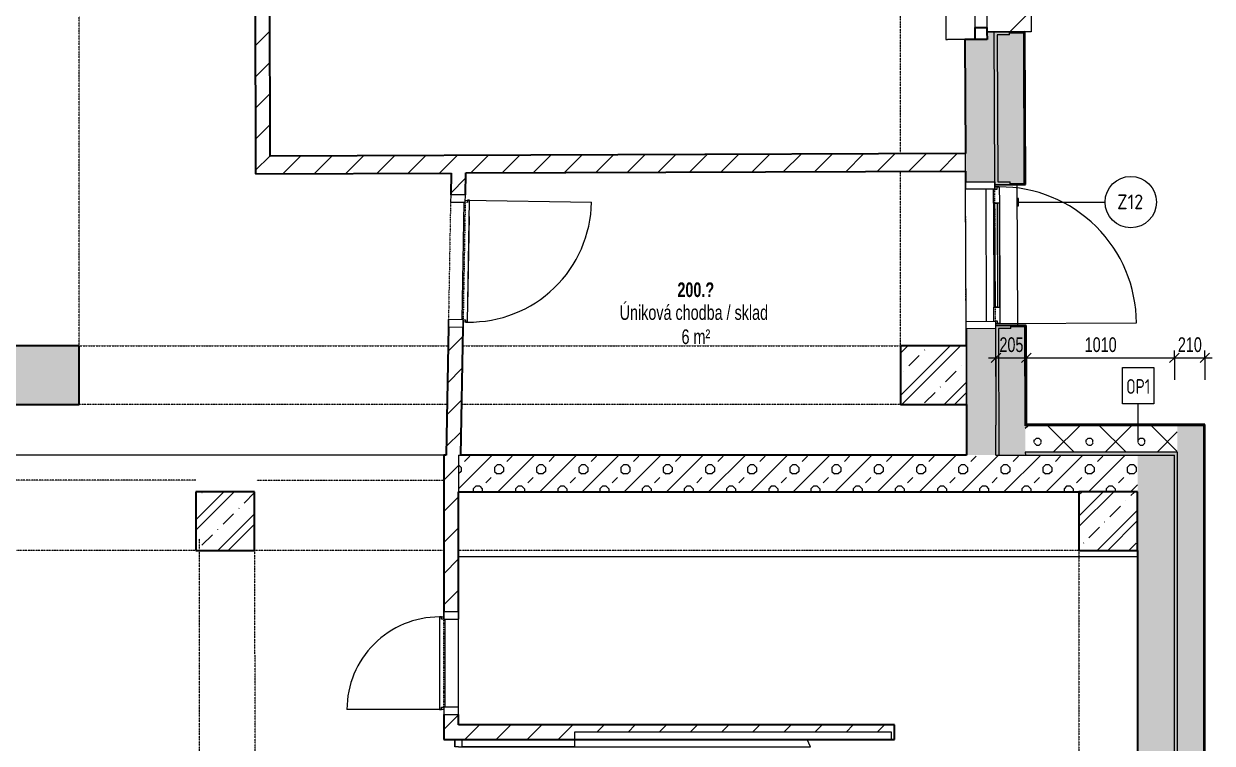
# Model space of a CAD drawing. Header units: millimetres. Extents: x 48671 to 278361, y -45352 to 20466.
# Drawn here: x 88553 to 96648, y -19200 to -14301 of the extents above; entities that cross this region are included whole.
import ezdxf

# ---------------------------------------------------------------- set-up
doc = ezdxf.new("R2010")
doc.units = ezdxf.units.MM
doc.linetypes.add('Dash dot dot', pattern=[5, 2, -1, 0, -1, 0, -1])
doc.linetypes.add('Čerchovaná se dvěma tečkami', pattern=[2.59, 1, -0.53, 0, -0.53, 0, -0.53])
for name, color, linetype, lineweight in [('A-ANNO-DIMS', 211, 'Continuous', 9), ('A-ANNO-DIMS-50', 211, 'Continuous', 9), ('A-AREA-IDEN', 2, 'Continuous', 9), ('A-DETL', 90, 'Continuous', 13), ('A-DOOR', 31, 'Continuous', 13), ('A-DOOR-FRAM', 31, 'Continuous', 25), ('A-FLOR', 192, 'Continuous', 13), ('A-FLOR-HRAL', 11, 'Continuous', 13), ('A-GENM', 13, 'Continuous', 13), ('A-GENM-IDEN', 13, 'Continuous', 9), ('A-GLAZ', 151, 'Continuous', 13), ('A-WALL', 113, 'Continuous', 13), ('A-WALL-IDEN', 211, 'Continuous', 9), ('A-WALL-PATT', 111, 'Continuous', 35), ('Q-SPCQ', 91, 'Continuous', 13), ('S-COLS', 52, 'Continuous', 13)]:
    doc.layers.add(name, color=color, linetype=linetype, lineweight=lineweight)
doc.styles.add('Arial_1', font='arial.ttf', dxfattribs={"width": 0.7, "height": 100})
doc.styles.add('Arial_B', font='arialbd.ttf', dxfattribs={"width": 0.7, "height": 100})
doc.styles.add('ISOCPEUR', font='isocpeur.ttf', dxfattribs={"width": 0.75, "height": 100})
doc.styles.add('ISOCPEUR_1', font='isocpeur.ttf', dxfattribs={"width": 0.9, "height": 100})
doc.dimstyles.new('Vnitřní_-_průhledné', dxfattribs={"dimscale": 304.8, "dimtxt": 102.02594, "dimasz": 0.213255, "dimexe": 0.164042, "dimexo": 0.0625, "dimgap": 0.032808, "dimtad": 1, "dimdec": 0, "dimrnd": 5, "dimzin": 0, "dimdsep": 46, "dimtxsty": 'Arial_1', "dimblk1": 'OBLIQUE', "dimblk2": 'OBLIQUE', "dimsah": 1, "dimcen": 0.09, "dimdle": 0.164042, "dimazin": 0, "dimtfac": 1, "dimtdec": 4, "dimtix": 1, "dimtmove": 0, "dimatfit": 3, "dimfxl": 0.492126, "dimfxlon": 1, "dimtvp": 1, "dimtolj": 1, "dimtzin": 0, "dimarcsym": 2})
pattern_1 = [(45, (0, 0), (-106.06602, 106.06602), [])]
pattern_2 = [(45, (0, 0), (-179.6051, 179.6051), []), (45, (71.84, 0), (-179.6051, 179.6051), []), (45, (215.53, 0), (-107.7631, 251.4472), [101.6, -50.8, 1.676, -49.124])]
pattern_3 = [(45, (0, 0), (0.0007, 353.5527), []), (315, (0, 0), (353.5527, -0.0007), []), (270, (153.68, 9.56), (176.771, -176.771), [19.139, -334.416]), (270, (199.87, 9.56), (176.771, -176.771), [19.139, -334.416]), (0, (166.57, 23.1), (176.771, 176.771), [19.139, -334.416]), (0, (166.57, -23.1), (176.771, 176.771), [19.139, -334.416]), (45, (153.68, 9.56), (0.0007, 353.5527), [19.139, -230.861]), (45, (186.35, -23.1), (0.0007, 353.5527), [19.139, -230.861]), (315, (186.35, 23.1), (353.5527, -0.0007), [19.139, -230.861]), (315, (153.68, -9.56), (353.5527, -0.0007), [19.139, -230.861])]

# ---------------------------------------------------------------- blocks, each defined once
blk = doc.blocks.new('Betonový pravoúhlý sloup - 400 x 480mm-2012646-1NP_NÁVRH B')
at = {"layer": 'S-COLS'}
blk.add_hatch(color=256, dxfattribs=at).paths.add_polyline_path([(-200, -240), (200, -240), (200, 240), (-200, 240)])
at = {"layer": 'S-COLS', "lineweight": 35}
for p, q in [((200, 240), (-200, 240)), ((-200, 240), (-200, -240)), ((200, -240), (200, 240)), ((-200, -240), (200, -240))]:
    blk.add_line(p, q, dxfattribs=at)
blk = doc.blocks.new('OKNO_2k_ - OKNO_2k_2000 x 1500-1963758-1NP_NÁVRH B')
at = {"layer": 'A-GLAZ', "lineweight": 35}
for p, q in [((-1000, 30), (-920, 30)), ((-920, 30), (-920, -50)), ((-40, 30), (40, 30)), ((-40, -50), (-40, 30)), ((40, 30), (40, -50)), ((920, 30), (1000, 30)), ((920, -50), (920, 30)), ((-920, -50), (-950, -50)), ((40, -50), (-40, -50)), ((950, -50), (920, -50))]:
    blk.add_line(p, q, dxfattribs=at)
at = {"layer": 'A-GLAZ'}
for p, q in [((-920, 30), (-40, 30)), ((40, 30), (920, 30)), ((-40, -50), (-920, -50)), ((920, -50), (40, -50))]:
    blk.add_line(p, q, dxfattribs=at)
blk = doc.blocks.new('DVERE_1k_oblozka - DD03_01 900x1970_venek-1775754-1NP_NÁVRH B')
at = {"layer": 'A-DOOR'}
for p, q in [((-500, 102.9), (-450, 102.9)), ((-500, -97.1), (-500, 102.9)), ((-450, 102.9), (-450, -97.1)), ((450, 102.9), (500, 102.9)), ((450, -97.1), (450, 102.9)), ((500, 102.9), (500, -97.1)), ((-450, -97.1), (-500, -97.1)), ((-465, -97.1), (-465, -1057.1)), ((355, -87.1), (-355, -87.1)), ((-355, -127.1), (355, -127.1)), ((355, -127.1), (-355, -127.1)), ((500, -97.1), (450, -97.1)), ((465, -127.1), (465, -97.1))]:
    blk.add_line(p, q, dxfattribs=at)
at = {"layer": 'A-DOOR', "linetype": 'Čerchovaná se dvěma tečkami'}
for p, q in [((-450, 102.9), (450, 102.9)), ((-450, -97.1), (450, -97.1))]:
    blk.add_line(p, q, dxfattribs=at)
at = {"layer": 'A-DOOR', "lineweight": 25}
for p, q in [((-465, -127.1), (-465, -112.1)), ((-465, -112.1), (-450, -112.1)), ((-355, -127.1), (-465, -127.1)), ((-450, -87.1), (-355, -87.1)), ((-450, -112.1), (-450, -97.1)), ((-355, -87.1), (-355, -127.1)), ((-355, -97.1), (355, -97.1)), ((-355, -112.1), (-355, -97.1)), ((355, -112.1), (-355, -112.1)), ((355, -87.1), (450, -87.1)), ((355, -127.1), (355, -87.1)), ((355, -97.1), (355, -112.1)), ((465, -127.1), (355, -127.1)), ((450, -97.1), (450, -112.1)), ((450, -112.1), (465, -112.1)), ((465, -112.1), (465, -127.1))]:
    blk.add_line(p, q, dxfattribs=at)
at = {"layer": 'A-DOOR'}
blk.add_arc((-465, -127.1), 930, 270, 0, dxfattribs=at)
at = {"layer": 'A-DOOR-FRAM'}
for p, q in [((-500, 102.9), (-450, 102.9)), ((-450, 102.9), (-450, -97.1)), ((450, -97.1), (450, 102.9)), ((500, 102.9), (450, 102.9)), ((-450, -97.1), (-500, -97.1)), ((450, -97.1), (500, -97.1))]:
    blk.add_line(p, q, dxfattribs=at)
blk = doc.blocks.new('parapet s nosem_vnitní - parapet s nosem_vnitní-1280325-1NP_NÁVRH B')
at = {"layer": 'A-GENM'}
for p, q in [((1000, 200), (-1000, 200)), ((-1000, 200), (-1000, 190)), ((-1000, 70), (-1000, 190)), ((1000, 190), (1000, 200)), ((1000, 190), (1000, 70))]:
    blk.add_line(p, q, dxfattribs=at)
blk = doc.blocks.new('parapet_ext - parapet_ext-V69-1NP_NÁVRH B')
at = {"layer": 'Q-SPCQ'}
h = blk.add_hatch(dxfattribs=at)
h.set_pattern_fill('FP_119', color=11, style=0, pattern_type=2)
h.set_pattern_definition([(314.774, (13781.54, 95056.13), (177.4726, 176.07804), [])])
h.paths.add_polyline_path([(-950, 0), (-950, -300), (950, -300), (950, 0), (-949.8, 0)])
at = {"layer": 'Q-SPCQ', "color": 21, "lineweight": 25}
for p, q in [((-950, -300), (-950, -258)), ((950, -300), (-950, -300)), ((950, -258), (950, -300))]:
    blk.add_line(p, q, dxfattribs=at)
blk = doc.blocks.new('DVERE_1k_oblozka - DD03_01_600x1970_koupelna-1549509-1NP_NÁVRH B')
at = {"layer": 'A-DOOR'}
for p, q in [((-315, 47.1), (-315, 707.1)), ((-300, 47.1), (-350, 47.1)), ((-350, 47.1), (-350, -52.9)), ((-300, -52.9), (-300, 47.1)), ((205, 77.1), (-205, 77.1)), ((350, 47.1), (300, 47.1)), ((300, 47.1), (300, -52.9)), ((315, 77.1), (315, 47.1)), ((350, -52.9), (350, 47.1)), ((-350, -52.9), (-300, -52.9)), ((300, -52.9), (350, -52.9))]:
    blk.add_line(p, q, dxfattribs=at)
at = {"layer": 'A-DOOR', "lineweight": 25}
for p, q in [((315, 77.1), (-315, 77.1)), ((-315, 77.1), (-315, 62.1)), ((-315, 62.1), (-300, 62.1)), ((-300, 62.1), (-300, 47.1)), ((-300, 37.1), (300, 37.1)), ((300, 47.1), (300, 62.1)), ((300, 62.1), (315, 62.1)), ((315, 62.1), (315, 77.1))]:
    blk.add_line(p, q, dxfattribs=at)
at = {"layer": 'A-DOOR', "linetype": 'Čerchovaná se dvěma tečkami'}
for p, q in [((-300, 47.1), (300, 47.1)), ((-300, -52.9), (300, -52.9))]:
    blk.add_line(p, q, dxfattribs=at)
at = {"layer": 'A-DOOR'}
blk.add_arc((-315, 77.1), 630, 360, 90, dxfattribs=at)
at = {"layer": 'A-DOOR-FRAM'}
for p, q in [((-300, 47.1), (-350, 47.1)), ((-300, -52.9), (-300, 47.1)), ((300, 47.1), (300, -52.9)), ((300, 47.1), (350, 47.1)), ((-350, -52.9), (-300, -52.9)), ((350, -52.9), (300, -52.9))]:
    blk.add_line(p, q, dxfattribs=at)
blk = doc.blocks.new('DVERE_1k_oblozka - DD03_01_800x1970_koupelna-1549489-1NP_NÁVRH B')
at = {"layer": 'A-DOOR'}
for p, q in [((-415, 47.1), (-415, 907.1)), ((-400, 47.1), (-450, 47.1)), ((-450, 47.1), (-450, -52.9)), ((-400, -52.9), (-400, 47.1)), ((305, 77.1), (-305, 77.1)), ((450, 47.1), (400, 47.1)), ((400, 47.1), (400, -52.9)), ((415, 77.1), (415, 47.1)), ((450, -52.9), (450, 47.1)), ((-450, -52.9), (-400, -52.9)), ((400, -52.9), (450, -52.9))]:
    blk.add_line(p, q, dxfattribs=at)
at = {"layer": 'A-DOOR', "lineweight": 25}
for p, q in [((415, 77.1), (-415, 77.1)), ((-415, 77.1), (-415, 62.1)), ((-415, 62.1), (-400, 62.1)), ((-400, 62.1), (-400, 47.1)), ((-400, 37.1), (400, 37.1)), ((400, 47.1), (400, 62.1)), ((400, 62.1), (415, 62.1)), ((415, 62.1), (415, 77.1))]:
    blk.add_line(p, q, dxfattribs=at)
at = {"layer": 'A-DOOR', "linetype": 'Čerchovaná se dvěma tečkami'}
for p, q in [((-400, 47.1), (400, 47.1)), ((-400, -52.9), (400, -52.9))]:
    blk.add_line(p, q, dxfattribs=at)
at = {"layer": 'A-DOOR'}
blk.add_arc((-415, 77.1), 830, 360, 90, dxfattribs=at)
at = {"layer": 'A-DOOR-FRAM'}
for p, q in [((-400, 47.1), (-450, 47.1)), ((-400, -52.9), (-400, 47.1)), ((400, 47.1), (400, -52.9)), ((400, 47.1), (450, 47.1)), ((-450, -52.9), (-400, -52.9)), ((450, -52.9), (400, -52.9))]:
    blk.add_line(p, q, dxfattribs=at)
blk = doc.blocks.new('Typ horního madla - Horní madlo_Vnitřní_-1837980-1NP_NÁVRH B')
at = {"layer": 'A-FLOR-HRAL'}
for p, q in [((91489.2, -19225.7), (91489.2, -19175.3)), ((91539.2, -19225.7), (91539.2, -19175.7)), ((91539.2, -19175.7), (92304.1, -19175.7)), ((92304.7, -19124.9), (92304.1, -19124.9)), ((92304.1, -19124.9), (92304.1, -19174.9)), ((92304.1, -19174.9), (92304.7, -19174.9)), ((92304.7, -19175.7), (92304.1, -19175.7)), ((92304.1, -19175.7), (92304.1, -19225.7)), ((91514.8, -19225.7), (91489.2, -19225.7)), ((92304.1, -19225.7), (91539.2, -19225.7)), ((92304.1, -19225.7), (92304.7, -19225.7))]:
    blk.add_line(p, q, dxfattribs=at)
blk = doc.blocks.new('Typ horního madla - Horní madlo_Vnitřní_-V72-1NP_NÁVRH B')
at = {"layer": 'A-FLOR-HRAL'}
for p, q in [((91489.2, -19175.3), (91489.2, -19225.7)), ((91539.2, -19175.7), (93888.6, -19175.7)), ((94464.2, -19124.9), (92304.1, -19124.9)), ((94464.2, -19174.9), (92304.1, -19174.9)), ((93911.9, -19225.7), (93888.6, -19175.7)), ((94464.2, -19174.9), (94464.2, -19124.9)), ((91514.2, -19225.7), (93911.9, -19225.7))]:
    blk.add_line(p, q, dxfattribs=at)
blk = doc.blocks.new('BP_ZÁSTUPNÝ PRVEK - BP_ZÁSTUPNÝ PRVEK - Z04-V77-1NP_NÁVRH B')
at = {"layer": 'A-GENM', "color": 11}
for p, q in [((50, 50), (39.8, 50)), ((40, 0), (50, 0)), ((50, 0), (50, 50))]:
    blk.add_line(p, q, dxfattribs=at)
blk = doc.blocks.new('Betonový čtvercový sloup - 400 x 400-1924018-1NP_NÁVRH B')
at = {"layer": 'S-COLS'}
h = blk.add_hatch(dxfattribs=at)
h.set_pattern_fill('FP_138', color=256, style=0, pattern_type=2)
h.set_pattern_definition([(45, (-95939.63, 17688.34), (-179.6051, 179.6051), []), (45, (-95867.78, 17688.34), (-179.6051, 179.6051), []), (45, (-95724.1, 17688.34), (-107.7631, 251.4472), [101.6, -50.8, 1.676, -49.124])])
h.paths.add_polyline_path([(-200, -200), (200, -200), (200, 200), (-200, 200), (-200, 120.8)])
at = {"layer": 'S-COLS', "lineweight": 35}
for p, q in [((200, 200), (-200, 200)), ((-200, 200), (-200, -200)), ((200, -200), (200, 200)), ((-200, -200), (200, -200))]:
    blk.add_line(p, q, dxfattribs=at)
blk = doc.blocks.new('DIMBLOCK142-1NP_NÁVRH B')
at = {"layer": 'A-ANNO-DIMS-50'}
for p, q in [((95124.8, -16576), (95382, -16576)), ((95174.8, -16576), (95174.8, -16526)), ((95174.8, -16576), (95174.8, -16726)), ((95382, -16576), (95382, -16526)), ((95382, -16576), (95382, -16726))]:
    blk.add_line(p, q, dxfattribs=at)
at = {"layer": 'A-ANNO-DIMS-50', "lineweight": 18}
for p, q in [((95174.8, -16576), (95142.3, -16608.5)), ((95174.8, -16576), (95207.3, -16543.5)), ((95382, -16576), (95349.5, -16608.5)), ((95382, -16576), (95414.5, -16543.5))]:
    blk.add_line(p, q, dxfattribs=at)
at = {"layer": 'A-ANNO-DIMS-50', "color": 0, "insert": (95198.4, -16436.1), "char_height": 100, "width": 192.123, "attachment_point": 1, "line_spacing_factor": 0.941778, "style": 'Arial_1'}
blk.add_mtext('205', dxfattribs=at)
blk = doc.blocks.new('_Oblique')
at = {"color": 0, "linetype": 'ByBlock', "lineweight": -2}
blk.add_line((-0.5, -0.5), (0.5, 0.5), dxfattribs=at)
blk = doc.blocks.new('DIMBLOCK143-1NP_NÁVRH B')
at = {"layer": 'A-ANNO-DIMS-50', "lineweight": 18}
for p, q in [((95382, -16576), (95349.5, -16608.5)), ((95382, -16576), (95414.5, -16543.5)), ((96389.6, -16576), (96357.1, -16608.5)), ((96389.6, -16576), (96422.1, -16543.5))]:
    blk.add_line(p, q, dxfattribs=at)
at = {"layer": 'A-ANNO-DIMS-50'}
for p, q in [((95382, -16576), (95382, -16526)), ((95382, -16576), (96389.6, -16576)), ((95382, -16576), (95382, -16726)), ((96389.6, -16576), (96389.6, -16526)), ((96389.6, -16576), (96389.6, -16726))]:
    blk.add_line(p, q, dxfattribs=at)
at = {"layer": 'A-ANNO-DIMS-50', "color": 0, "insert": (95779.1, -16436.1), "char_height": 100, "width": 256.164, "attachment_point": 1, "line_spacing_factor": 0.941778, "style": 'Arial_1'}
blk.add_mtext('1010', dxfattribs=at)
blk = doc.blocks.new('DIMBLOCK144-1NP_NÁVRH B')
at = {"layer": 'A-ANNO-DIMS-50', "lineweight": 18}
for p, q in [((96389.6, -16576), (96357.1, -16608.5)), ((96389.6, -16576), (96422.1, -16543.5)), ((96597.6, -16576), (96565.1, -16608.5)), ((96597.6, -16576), (96630.1, -16543.5))]:
    blk.add_line(p, q, dxfattribs=at)
at = {"layer": 'A-ANNO-DIMS-50'}
for p, q in [((96389.6, -16576), (96389.6, -16526)), ((96389.6, -16576), (96647.6, -16576)), ((96389.6, -16576), (96389.6, -16726)), ((96597.6, -16576), (96597.6, -16526)), ((96597.6, -16576), (96597.6, -16726))]:
    blk.add_line(p, q, dxfattribs=at)
at = {"layer": 'A-ANNO-DIMS-50', "color": 0, "insert": (96413.6, -16436.1), "char_height": 100, "width": 192.123, "attachment_point": 1, "line_spacing_factor": 0.941778, "style": 'Arial_1'}
blk.add_mtext('210', dxfattribs=at)
blk = doc.blocks.new('Popiska becný model_Bublina_CC - Popiska okna_Bublina-1416866-1NP_NÁVRH B')
at = {"layer": 'A-GENM-IDEN'}
blk.add_circle((0, 0), 3.5, dxfattribs=at)

msp = doc.modelspace()

# ---------------------------------------------------------------- hatches: boundary and pattern name
at = {"layer": 'A-WALL-PATT', "lineweight": 13}
h = msp.add_hatch(dxfattribs=at)
h.set_pattern_fill('FP_10', color=256, angle=45, style=0, pattern_type=2)
h.set_pattern_definition([(135.226, (95142.85, -9129.2), (-143.116, -144.2497), []), (90.226, (95074.65, -8900.51), (-144.2496, 143.1161), [25.4, -261.968]), (135.226, (95074.55, -8875.11), (-143.116, -144.2497), [25.4, -177.8]), (180.226, (95056.52, -8857.22), (-143.1161, -144.2496), [25.4, -261.968]), (225.226, (95031.12, -8857.32), (144.2497, -143.116), [25.4, -177.8]), (90.226, (95013.33, -8900.75), (-144.2496, 143.1161), [25.4, -261.968]), (135.226, (95031.36, -8918.64), (-143.116, -144.2497), [25.4, -177.8]), (180.226, (95056.76, -8918.54), (-143.1161, -144.2496), [25.4, -261.968]), (225.226, (95074.65, -8900.51), (144.2497, -143.116), [25.4, -177.8]), (135.226, (94989.84, -8834.26), (-143.116, -144.2497), [50.8, -152.4])])
h.paths.add_polyline_path([(95088, -17238.3), (95174.8, -17238.3), (95171.2, -16376.6), (94971.4, -16377.4), (94971.9, -16493.3), (94973.5, -16493.3), (94974, -17038.3), (94974.8, -17238.3)])
h.paths.add_polyline_path([(94967.5, -15377.4), (95167.5, -15376.6), (95163.5, -14356.6), (95113.5, -14356.8), (95113.5, -14406.8), (94963.7, -14407.4), (94967.5, -15376.6)])
h.paths.add_polyline_path([(95106, -12456.8), (95156, -12456.6), (95147.7, -10356.6), (95097.7, -10356.8), (95097.7, -10406.8), (94947.9, -10407.4), (94948.2, -10496.7), (94952.7, -10496.7), (94953.1, -11716.7), (94955.8, -12407.4), (95105.8, -12406.8), (95106, -12456.6)])
h.paths.add_polyline_path([(95090.2, -8456.8), (95140.2, -8456.6), (95135.9, -7356.6), (95085.9, -7356.8), (95085.9, -7406.8), (94936.1, -7407.4), (94936.5, -7516.7), (94938.9, -7516.7), (94939.4, -8247.3), (94940, -8407.4), (95090, -8406.8), (95090.2, -8456.6)])
h.paths.add_polyline_path([(95078.4, -5456.8), (95128.4, -5456.7), (95124, -4346.7), (95074, -4346.9), (95074, -4396.9), (94924.2, -4397.4), (94928.2, -5407.4), (95078.2, -5406.8), (95078.4, -5456.7)])
h.paths.add_polyline_path([(95066.5, -2446.9), (95116.5, -2446.7), (95111.5, -1163.7), (94911.5, -1164.5), (94916.3, -2397.5), (95066.3, -2396.9), (95066.5, -2446.7)])
at = {"layer": 'A-WALL-PATT'}
h = msp.add_hatch(color=11, dxfattribs=at)
h.paths.add_polyline_path([(95191.4, -17238.3), (95194.8, -17238.3), (95191.4, -16376.5), (95275.4, -16376.2), (95275.3, -16356.2), (95171.3, -16356.6), (95174.8, -17238.3)])
h.paths.add_polyline_path([(95167.6, -15396.6), (95271.6, -15396.2), (95271.5, -15376.2), (95187.5, -15376.2), (95183.5, -14376.5), (95267.5, -14376.2), (95267.5, -14356.2), (95163.5, -14356.6), (95167.5, -15377.4)])
h.paths.add_polyline_path([(95156, -12456.6), (95260, -12456.2), (95259.9, -12436.2), (95175.9, -12436.2), (95167.8, -10376.5), (95251.8, -10376.2), (95251.7, -10356.2), (95147.7, -10356.6), (95155.9, -12436.5)])
h.paths.add_polyline_path([(95140.2, -8456.6), (95244.2, -8456.2), (95244.1, -8436.2), (95160.1, -8436.2), (95155.9, -7376.6), (95239.9, -7376.2), (95239.9, -7356.2), (95135.9, -7356.6), (95140.1, -8436.6)])
h.paths.add_polyline_path([(95128.4, -5456.7), (95232.4, -5456.2), (95232.3, -5436.2), (95148.3, -5436.2), (95144.1, -4366.6), (95228.1, -4366.3), (95228, -4346.3), (95124, -4346.7), (95128.3, -5436.6)])
h.paths.add_polyline_path([(95116.5, -2446.7), (95220.5, -2446.3), (95220.4, -2426.3), (95136.4, -2426.3), (95131.4, -1163.7), (95111.5, -1163.7), (95116.4, -2426.6)])
at = {"layer": 'A-WALL-PATT', "lineweight": 13}
h = msp.add_hatch(dxfattribs=at)
h.set_pattern_fill('FP_8', color=11, style=0, pattern_type=2)
h.set_pattern_definition(pattern_3)
h.paths.add_polyline_path([(95374.8, -17238.3), (95371.4, -16363.8), (95275.4, -16364.2), (95275.4, -16376.2), (95191.4, -16376.5), (95194.8, -17238.3), (95278.8, -17238.3)])
h.paths.add_polyline_path([(95271.5, -15388.2), (95367.5, -15387.8), (95363.5, -14363.8), (95267.5, -14364.2), (95267.5, -14376.2), (95183.5, -14376.5), (95187.5, -15376.5), (95271.5, -15376.2)])
h.paths.add_polyline_path([(95259.9, -12448.2), (95355.9, -12447.8), (95347.7, -10363.8), (95251.7, -10364.2), (95251.8, -10376.2), (95167.8, -10376.5), (95175.9, -12436.5), (95259.9, -12436.2)])
h.paths.add_polyline_path([(95244.2, -8448.2), (95340.2, -8447.8), (95335.9, -7363.8), (95239.9, -7364.2), (95239.9, -7376.2), (95155.9, -7376.6), (95160.1, -8436.6), (95244.1, -8436.2)])
h.paths.add_polyline_path([(95232.3, -5448.2), (95328.3, -5447.9), (95324, -4353.9), (95228, -4354.3), (95228.1, -4366.3), (95144.1, -4366.6), (95148.3, -5436.6), (95232.3, -5436.2)])
h.paths.add_polyline_path([(95220.5, -2438.3), (95316.5, -2437.9), (95311.4, -1143), (95131.4, -1143.7), (95136.4, -2426.6), (95220.4, -2426.3)])
h = msp.add_hatch(dxfattribs=at)
h.set_pattern_fill('FP_21', color=256, style=0, pattern_type=2)
h.set_pattern_definition(pattern_1)
h.paths.add_polyline_path([(90131.4, -15201.8), (90231.4, -15201.4), (90228.9, -13466.7), (90128.9, -13466.8), (90131, -14904.6)])
h.paths.add_polyline_path([(90127.6, -12566.8), (90227.6, -12566.7), (90223.8, -9946.7), (90123.8, -9946.8), (90127.1, -12241.7)])
h.paths.add_polyline_path([(90122.5, -9046.8), (90222.5, -9046.7), (90218.9, -6567.2), (90118.9, -6567.4), (90122.5, -9046.7)])
h.paths.add_polyline_path([(90117.6, -5667.4), (90217.6, -5667.2), (90216.3, -4804.7), (90116.3, -4804.7)])
h = msp.add_hatch(dxfattribs=at)
h.set_pattern_fill('FP_21', color=256, style=0, pattern_type=2)
h.set_pattern_definition(pattern_1)
h.paths.add_polyline_path([(90131.6, -15321.8), (94967.2, -15305.1), (94966.7, -15185.1), (90131.4, -15201.8)])
h = msp.add_hatch(dxfattribs=at)
h.set_pattern_fill('FP_21', color=256, style=0, pattern_type=2)
h.set_pattern_definition(pattern_1)
h.paths.add_polyline_path([(91446.1, -17238.3), (91530, -17238.3), (91545.2, -16366.5), (91445.2, -16364.8), (91430, -17238.3), (91445.2, -17238.3)])
h.paths.add_polyline_path([(91560.9, -15466.7), (91563.5, -15316.8), (91463.5, -15317.2), (91460.9, -15464.9), (91560, -15466.6)])
h = msp.add_hatch(dxfattribs=at)
h.set_pattern_fill('FP_8', color=11, style=0, pattern_type=2)
h.set_pattern_definition(pattern_3)
h.paths.add_polyline_path([(96139.6, -17218.3), (96409.6, -17218.3), (96409.6, -17038.3), (95374, -17038.3), (95374.7, -17218.3), (95844, -17218.3)])
h = msp.add_hatch(dxfattribs=at)
h.set_pattern_fill('FP_8', color=11, style=0, pattern_type=2)
h.set_pattern_definition(pattern_3)
h.paths.add_polyline_path([(96409.6, -28989.3), (96589.6, -28989.3), (96589.6, -24322.3), (96493.6, -24322.3), (96493.6, -24334.3), (96409.6, -24334.3), (96409.6, -28969.3)])
h.paths.add_polyline_path([(96493.6, -22906.3), (96589.6, -22906.3), (96589.6, -17038.3), (96409.6, -17038.3), (96409.6, -22894.3), (96493.6, -22894.3)])
h = msp.add_hatch(dxfattribs=at)
h.set_pattern_fill('FP_21', color=256, style=0, pattern_type=2)
h.set_pattern_definition(pattern_1)
h.paths.add_polyline_path([(91514.4, -19075.3), (91514.4, -19005.3), (91414.4, -19005.3), (91414.4, -19075.3)])
h.paths.add_polyline_path([(91514.4, -18305.3), (91514.4, -17238.3), (91414.4, -17238.3), (91414.4, -18305.3)])
h = msp.add_hatch(dxfattribs=at)
h.set_pattern_fill('FP_20', color=256, angle=-315, style=0, pattern_type=2)
h.set_pattern_definition([(225, (93755.18, -17238.34), (143.684, -143.684), []), (180, (93526.23, -17305.65), (-143.684, -143.684), [25.4, -261.968]), (225, (93500.83, -17305.65), (143.684, -143.684), [25.4, -177.8]), (270, (93482.87, -17323.61), (143.684, -143.684), [25.4, -261.968]), (315, (93482.87, -17349), (143.684, 143.684), [25.4, -177.8]), (180, (93526.23, -17366.97), (-143.684, -143.684), [25.4, -261.968]), (225, (93544.19, -17349), (143.684, -143.684), [25.4, -177.8]), (270, (93544.19, -17323.61), (143.684, -143.684), [25.4, -261.968]), (315, (93526.23, -17305.65), (143.684, 143.684), [25.4, -177.8]), (225, (93459.65, -17390.19), (143.684, -143.684), [50.8, -152.4])])
h.paths.add_polyline_path([(96139.6, -17488.3), (96139.6, -17238.3), (91514.4, -17238.3), (91514.4, -17488.3), (95844, -17488.3)])
msp.add_hatch(color=11, dxfattribs=at).paths.add_polyline_path([(96389.6, -17238.3), (96389.6, -17218.3), (95374.7, -17218.3), (95374.8, -17238.3), (96139.6, -17238.3)])
h = msp.add_hatch(dxfattribs=at)
h.set_pattern_fill('FP_19', color=256, angle=45, style=0, pattern_type=2)
h.set_pattern_definition([(135, (96389.63, -22906.97), (-143.684, -143.684), []), (90, (96322.32, -22678.02), (-143.684, 143.684), [25.4, -261.968]), (135, (96322.32, -22652.62), (-143.684, -143.684), [25.4, -177.8]), (180, (96304.36, -22634.66), (-143.684, -143.684), [25.4, -261.968]), (225, (96278.96, -22634.66), (143.684, -143.684), [25.4, -177.8]), (90, (96261, -22678.02), (-143.684, 143.684), [25.4, -261.968]), (135, (96278.96, -22695.98), (-143.684, -143.684), [25.4, -177.8]), (180, (96304.36, -22695.98), (-143.684, -143.684), [25.4, -261.968]), (225, (96322.32, -22678.02), (143.684, -143.684), [25.4, -177.8]), (135, (96237.78, -22611.44), (-143.684, -143.684), [50.8, -152.4])])
h.paths.add_polyline_path([(96389.6, -28719.3), (96389.6, -24364.3), (96139.6, -24364.3), (96139.6, -28719.3)])
h.paths.add_polyline_path([(96139.6, -22864.3), (96389.6, -22864.3), (96389.6, -17238.3), (96139.6, -17238.3), (96139.6, -22684.3)])
at = {"layer": 'A-WALL-PATT'}
h = msp.add_hatch(color=11, dxfattribs=at)
h.paths.add_polyline_path([(96409.6, -28969.3), (96409.6, -24334.3), (96493.6, -24334.3), (96493.6, -24314.3), (96389.6, -24314.3), (96389.6, -28719.3), (96390.4, -28719.3), (96390.4, -28969.3)])
h.paths.add_polyline_path([(96409.6, -22914.3), (96493.6, -22914.3), (96493.6, -22894.3), (96409.6, -22894.3), (96409.6, -17218.3), (96389.6, -17218.3), (96389.6, -22914.3)])
at = {"layer": 'A-WALL-PATT', "lineweight": 13}
h = msp.add_hatch(dxfattribs=at)
h.set_pattern_fill('FP_21', color=256, style=0, pattern_type=2)
h.set_pattern_definition(pattern_1)
h.paths.add_polyline_path([(94484.4, -19175.3), (94484.4, -19075.3), (91414.4, -19075.3), (91414.4, -19175.3), (94464.2, -19175.3)])
h.paths.add_polyline_path([(94331.9, -19174.9), (92304.7, -19174.9), (92304.7, -19124.9), (94464.2, -19124.9), (94464.2, -19174.9)])
at = {"layer": 'S-COLS'}
h = msp.add_hatch(dxfattribs=at)
h.set_pattern_fill('FP_26', color=256, style=0, pattern_type=2)
h.set_pattern_definition(pattern_2)
h.paths.add_polyline_path([(94971.9, -16893.3), (94973.5, -16893.3), (94973.5, -16493.3), (94523.5, -16493.3), (94523.5, -16893.3)])
h = msp.add_hatch(dxfattribs=at)
h.set_pattern_fill('FP_26', color=256, style=0, pattern_type=2)
h.set_pattern_definition(pattern_2)
h.paths.add_polyline_path([(90125.8, -17888.3), (90125.8, -17488.3), (89725.8, -17488.3), (89725.8, -17888.3)])

# ---------------------------------------------------------------- linework, layer by layer
at = {"layer": 'A-DETL', "linetype": 'Dash dot dot'}
for p, q in [((88931.6, -16493.3), (88931.6, -10893.3)), ((94523.5, -15186.6), (94523.5, -11716.7)), ((94523.5, -16493.3), (94523.5, -15306.6)), ((88931.6, -16493.3), (91443, -16493.3)), ((91543, -16493.3), (94523.5, -16493.3)), ((91436, -16893.3), (88931.6, -16893.3)), ((94523.5, -16893.3), (91536, -16893.3)), ((89725.8, -17408.3), (88465.4, -17408.3)), ((90139.6, -17408.3), (91414.4, -17408.3)), ((89749.9, -22284.3), (89749.9, -17808.3)), ((90139.6, -22289.3), (90125.8, -17808.3)), ((89749.9, -17888.3), (86005.7, -17888.3)), ((91414.4, -17888.3), (90126, -17888.3)), ((95739.6, -17888.3), (91514.4, -17888.3)), ((95739.6, -17888.3), (95739.6, -20270.9))]:
    msp.add_line(p, q, dxfattribs=at)
at = {"layer": 'A-FLOR', "color": 11}
for p, q in [((91414.4, -17238.3), (88465.9, -17238.3)), ((91514.4, -17927.7), (96139.6, -17927.7)), ((91514.2, -18955.3), (91514.2, -18355.3))]:
    msp.add_line(p, q, dxfattribs=at)
at = {"layer": 'A-GENM-IDEN'}
msp.add_line((95328.1, -15514.8), (95918, -15514.8), dxfattribs=at)
at = {"layer": 'A-WALL', "lineweight": 35}
for p, q in [((90128.9, -13466.8), (90131.6, -15321.8)), ((90231.4, -15201.4), (90228.9, -13466.7)), ((95113.7, -14406.8), (94963.7, -14407.4)), ((94963.7, -14407.4), (94966.7, -15185.1)), ((95113.5, -14356.8), (95113.7, -14406.8)), ((94966.7, -15185.1), (90231.4, -15201.4)), ((90131.6, -15321.8), (91463.5, -15317.2)), ((91463.5, -15317.2), (91460.9, -15464.9)), ((91560.9, -15466.7), (91563.5, -15316.8)), ((91563.5, -15316.8), (94967.2, -15305.1)), ((94967.2, -15305.1), (94967.5, -15377.4)), ((91445.2, -16364.8), (91430, -17238.3)), ((91530, -17238.3), (91545.2, -16366.5)), ((94971.4, -16377.4), (94971.9, -16493.3)), ((94973.5, -16893.3), (94974.8, -17238.3)), ((91430, -17238.3), (91414.4, -17238.3)), ((91414.4, -17238.3), (91414.4, -18305.3)), ((94974.8, -17238.3), (91530, -17238.3)), ((91514.4, -17488.3), (95739.6, -17488.3)), ((91514.4, -18305.3), (91514.4, -17488.3)), ((96139.6, -17888.3), (96139.6, -20326.4)), ((91414.4, -19005.3), (91414.4, -19175.3)), ((91514.4, -19075.3), (91514.4, -19005.3)), ((94484.4, -19075.3), (91514.4, -19075.3)), ((94484.4, -19175.3), (94484.4, -19075.3)), ((91414.4, -19175.3), (94484.4, -19175.3))]:
    msp.add_line(p, q, dxfattribs=at)
at = {"layer": 'A-WALL', "color": 1, "lineweight": 35}
for p, q in [((95371.5, -14355.8), (95113.5, -14356.8)), ((95375.6, -15395.8), (95371.5, -14355.8)), ((95167.6, -15396.6), (95375.6, -15395.8)), ((95379.3, -16355.7), (95171.3, -16356.6)), ((95382, -17030.3), (95379.3, -16355.7)), ((96597.6, -17030.3), (95382, -17030.3)), ((96597.6, -22914.3), (96597.6, -17030.3))]:
    msp.add_line(p, q, dxfattribs=at)
at = {"layer": 'A-WALL'}
for p, q in [((95167.5, -15376.6), (95163.5, -14356.6)), ((94967.2, -15305.1), (94966.7, -15185.1)), ((94971.2, -16327.4), (94967.7, -15427.4)), ((94971.9, -16493.3), (94973.5, -16493.3)), ((94973.5, -16493.3), (94973.5, -16893.3)), ((95174.8, -17238.3), (95174, -17033.3)), ((91514.4, -17238.3), (91514.4, -17488.3)), ((91514.4, -17238.3), (91530, -17238.3)), ((96389.6, -22864.3), (96389.6, -17238.3))]:
    msp.add_line(p, q, dxfattribs=at)
at = {"layer": 'A-WALL', "color": 10}
for p, q in [((95267.5, -14376.2), (95183.5, -14376.5)), ((95183.5, -14376.5), (95187.5, -15376.5)), ((95267.5, -14376.2), (95267.5, -14356.2)), ((95368.5, -14358.8), (95267.5, -14359.2)), ((95363.5, -14363.8), (95267.5, -14364.2)), ((95367.5, -15387.8), (95363.5, -14363.8)), ((95372.5, -15392.8), (95368.5, -14358.8)), ((95187.5, -15376.5), (95271.5, -15376.2)), ((95271.6, -15396.2), (95271.5, -15376.2)), ((95271.5, -15388.2), (95367.5, -15387.8)), ((95271.5, -15393.2), (95372.5, -15392.8)), ((95171.4, -16376.6), (95174, -17033.3)), ((95275.4, -16376.2), (95191.4, -16376.5)), ((95191.4, -16376.5), (95194.8, -17238.3)), ((95275.4, -16376.2), (95275.3, -16356.2)), ((95376.3, -16358.8), (95275.4, -16359.2)), ((95371.4, -16363.8), (95275.4, -16364.2)), ((95374, -17038.3), (95371.4, -16363.8)), ((95379, -17033.3), (95376.3, -16358.8)), ((96589.6, -17038.3), (95374, -17038.3)), ((96594.6, -17033.3), (95379, -17033.3)), ((95382, -17030.3), (95382, -17033.3)), ((96589.6, -22906.3), (96589.6, -17038.3)), ((96594.6, -22911.3), (96594.6, -17033.3)), ((95174.8, -17238.3), (96389.6, -17238.3)), ((96409.6, -17218.3), (95374.7, -17218.3)), ((95374.7, -17218.3), (95374.8, -17238.3)), ((96409.6, -17218.3), (96409.6, -22894.3))]:
    msp.add_line(p, q, dxfattribs=at)
at = {"layer": 'A-WALL', "color": 11}
for p, q in [((95111.2, -16326.8), (95107.7, -15426.8)), ((95317.6, -15396), (95321.3, -16356))]:
    msp.add_line(p, q, dxfattribs=at)
at = {"layer": 'A-WALL-IDEN'}
msp.add_line((96143.4, -17134.3), (96143.4, -16889.1), dxfattribs=at)
at = {"layer": 'A-WALL-IDEN', "flags": 128}
msp.add_lwpolyline([(96036.5, -16640.6), (96250.4, -16640.6), (96250.4, -16889.1), (96036.5, -16889.1)], close=True, dxfattribs=at)
at = {"layer": 'S-COLS', "lineweight": 35}
for p, q in [((94971.9, -16493.3), (94523.5, -16493.3)), ((94523.5, -16493.3), (94523.5, -16893.3)), ((94523.5, -16893.3), (94973.5, -16893.3)), ((90125.8, -17488.3), (89725.8, -17488.3)), ((89725.8, -17488.3), (89725.8, -17888.3)), ((90125.8, -17888.3), (90125.8, -17488.3)), ((89725.8, -17888.3), (90125.8, -17888.3))]:
    msp.add_line(p, q, dxfattribs=at)
at = {"layer": 'S-COLS'}
for p, q in [((94973.5, -16493.3), (94971.9, -16493.3)), ((94973.5, -16893.3), (94973.5, -16493.3))]:
    msp.add_line(p, q, dxfattribs=at)

# ---------------------------------------------------------------- block references
at = {"layer": 'A-DOOR'}
for name, p, rotation in [('DVERE_1k_oblozka - DD03_01 900x1970_venek-1775754-1NP_NÁVRH B', (95072.3, -15877), 90.22581930465813), ('DVERE_1k_oblozka - DD03_01_800x1970_koupelna-1549489-1NP_NÁVRH B', (91505.9, -15915.8), 268.9999999999997), ('DVERE_1k_oblozka - DD03_01_600x1970_koupelna-1549509-1NP_NÁVRH B', (91461.6, -18655.3), 89.99999999999993)]:
    msp.add_blockref(name, p, dxfattribs=dict(at, rotation=rotation))
at = {"layer": 'A-FLOR-HRAL'}
for name in ['Typ horního madla - Horní madlo_Vnitřní_-1837980-1NP_NÁVRH B', 'Typ horního madla - Horní madlo_Vnitřní_-V72-1NP_NÁVRH B']:
    msp.add_blockref(name, (0, 0), dxfattribs=at)
at = {"layer": 'A-GENM', "rotation": 90.22581930465813}
msp.add_blockref('parapet s nosem_vnitní - parapet s nosem_vnitní-1280325-1NP_NÁVRH B', (95029.7, -13407.1), dxfattribs=at)
at = {"layer": 'A-GENM', "color": 11}
msp.add_blockref('BP_ZÁSTUPNÝ PRVEK - BP_ZÁSTUPNÝ PRVEK - Z04-V77-1NP_NÁVRH B', (95278.1, -15539.8), dxfattribs=at)
at = {"layer": 'A-GENM-IDEN', "xscale": 49.99999999999998, "yscale": 49.99999999999998, "zscale": 49.99999999999998}
msp.add_blockref('Popiska becný model_Bublina_CC - Popiska okna_Bublina-1416866-1NP_NÁVRH B', (96093, -15514.8), dxfattribs=at)
at = {"layer": 'A-GLAZ', "rotation": 90.22581930465813}
msp.add_blockref('OKNO_2k_ - OKNO_2k_2000 x 1500-1963758-1NP_NÁVRH B', (95059.7, -13407), dxfattribs=at)
at = {"layer": 'Q-SPCQ', "color": 21, "lineweight": 25, "rotation": 90.22581930465813}
msp.add_blockref('parapet_ext - parapet_ext-V69-1NP_NÁVRH B', (95109.7, -13406.8), dxfattribs=at)
at = {"layer": 'S-COLS', "rotation": 89.9999999999995}
msp.add_blockref('Betonový pravoúhlý sloup - 400 x 480mm-2012646-1NP_NÁVRH B', (88691.6, -16693.3), dxfattribs=at)
at = {"layer": 'S-COLS'}
msp.add_blockref('Betonový čtvercový sloup - 400 x 400-1924018-1NP_NÁVRH B', (95939.6, -17688.3), dxfattribs=at)

# ---------------------------------------------------------------- texts
at = {"layer": 'A-AREA-IDEN', "lineweight": 18, "char_height": 100, "attachment_point": 1}
for s, insert, width, style in [('200.?', (93005.3, -16061.9), 308.65, 'Arial_B'), ('Úniková chodba / sklad', (92611.7, -16217.2), 1262.658, 'Arial_1'), ('6 m²', (93033.1, -16382.2), 241.308, 'Arial_1')]:
    msp.add_mtext(s, dxfattribs=dict(at, insert=insert, width=width, style=style))
at = {"layer": 'A-GENM-IDEN', "insert": (95999.9, -15463.3), "char_height": 100, "width": 223.671, "attachment_point": 1, "style": 'ISOCPEUR_1'}
msp.add_mtext('Z12', dxfattribs=at)
at = {"layer": 'A-WALL-IDEN', "insert": (96061.5, -16721), "char_height": 100, "width": 195.411, "attachment_point": 1, "style": 'ISOCPEUR'}
msp.add_mtext('OP1', dxfattribs=at)

# ---------------------------------------------------------------- dimensions: what is measured, and where the dimension line sits
at = {"layer": 'A-ANNO-DIMS'}
for base, p1, p2, override, picture, middle in [((95382, -16576), (95174.8, -16726), (95382, -16726), {"dimpost": '<>', "dimfxl": 207.181823}, 'DIMBLOCK142-1NP_NÁVRH B', (95278.4, -16514.9)), ((96389.6, -16576), (95382, -16726), (96389.6, -16726), {"dimpost": '<>', "dimfxl": 1007.629295}, 'DIMBLOCK143-1NP_NÁVRH B', (95885.8, -16514.9)), ((96597.6, -16576), (96389.6, -16726), (96597.6, -16726), {"dimpost": '<>', "dimfxl": 208}, 'DIMBLOCK144-1NP_NÁVRH B', (96493.6, -16514.9))]:
    dim = msp.add_linear_dim(base=base, p1=p1, p2=p2, dimstyle='Vnitřní_-_průhledné', override=override, dxfattribs=at)
    dim.commit()
    dim.dimension.update_dxf_attribs({"geometry": picture, "text_midpoint": middle})

doc.saveas('drawing.dxf')
